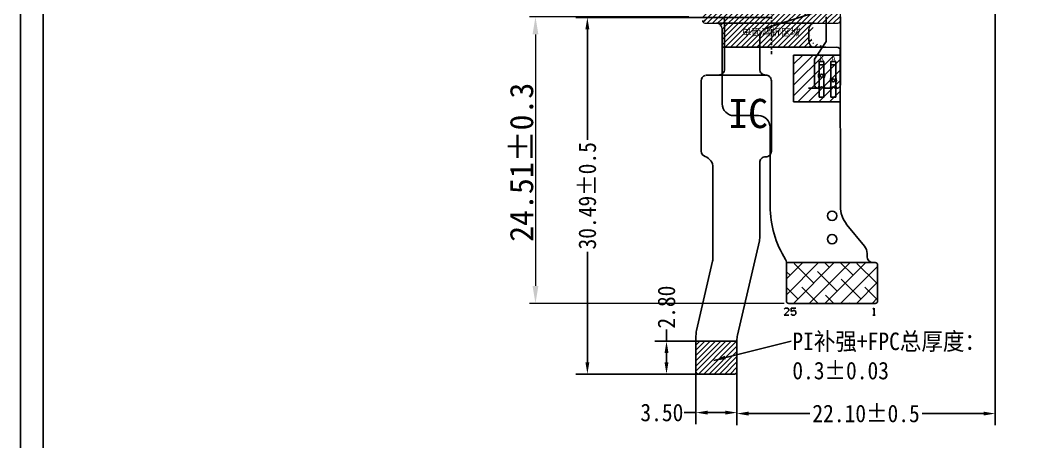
# Model space of a CAD drawing. Header units: millimetres. Extents: x 1040 to 3675, y 249 to 975.
# Drawn here: x 1599.3 to 1686.4, y 315.1 to 351.1 of the extents above; entities that cross this region are included whole.
import ezdxf

# ---------------------------------------------------------------- set-up
doc = ezdxf.new("R2010")
doc.units = ezdxf.units.MM
doc.linetypes.add('DASHED2', pattern=[0.375, 0.25, -0.125])
for name, color, linetype in [('dim', 3, 'Continuous'), ('DWG', 7, 'Continuous'), ('FPC', 33, 'Continuous'), ('FPC-LED', 30, 'Continuous'), ('FPC-O正面白油层', 7, 'Continuous'), ('FRAME', 154, 'Continuous'), ('KeepOutLayer', 6, 'Continuous'), ('TopOverlay', 2, 'Continuous')]:
    doc.layers.add(name, color=color, linetype=linetype)
doc.styles.add('AA', font='', dxfattribs={"width": 0.9, "height": 1.5})
doc.styles.get("Standard").update_dxf_attribs({"font": 'txt', "bigfont": 'gbcbig.shx'})
doc.styles.add('宋体', font='')
doc.styles.add('工程', font='gbenor.shx', dxfattribs={"width": 1.25, "bigfont": 'gbcbig.shx'})
doc.styles.get('AA').set_extended_font_data('SimSun')
doc.styles.get('宋体').set_extended_font_data('SimSun')
doc.dimstyles.new('libo', dxfattribs={"dimtxt": 1.5, "dimasz": 1, "dimexe": 1, "dimexo": 0.1375, "dimgap": 0.09, "dimtad": 0, "dimzin": 0, "dimdsep": 46, "dimtxsty": 'AA', "dimcen": 0.198, "dimclrd": 4, "dimclre": 4, "dimclrt": 4, "dimadec": 0, "dimazin": 0, "dimtfac": 1, "dimtofl": 0, "dimtmove": 0, "dimatfit": 3, "dimfxl": 1, "dimtolj": 1, "dimtzin": 0, "dimarcsym": 0})
doc.dimstyles.new('标准', dxfattribs={"dimtxt": 2, "dimasz": 1.8, "dimexe": 0.5, "dimexo": 0.4, "dimgap": 0.1, "dimtad": 1, "dimzin": 1, "dimdsep": 46, "dimtxsty": '工程', "dimblk": 'CLOSEDBLANK', "dimcen": 0.09, "dimclrd": 3, "dimclre": 3, "dimclrt": 3, "dimadec": 0, "dimazin": 0, "dimtfac": 1, "dimtofl": 0, "dimtmove": 0, "dimatfit": 3, "dimldrblk": 'CLOSEDBLANK', "dimfxl": 1, "dimtolj": 1, "dimlwd": 0, "dimlwe": 0, "dimarcsym": 0})
pattern_1 = [(45, (282.0105, 0.8344), (-0.2245064, 0.2245064), [])]

# ---------------------------------------------------------------- blocks, each defined once
blk = doc.blocks.new('*D312')
at = {"color": 7, "lineweight": 0, "transparency": 16777216}
for p, q in [((1656.474, 351.415), (1642.852, 351.415)), ((1643.352, 349.915), (1643.352, 328.403)), ((1664.623, 326.903), (1642.852, 326.903))]:
    blk.add_line(p, q, dxfattribs=at)
at = {"color": 7, "transparency": 16777216}
for points in [[(1643.102, 349.915), (1643.602, 349.915), (1643.352, 351.415)], [(1643.102, 328.403), (1643.602, 328.403), (1643.352, 326.903)]]:
    blk.add_solid(points, dxfattribs=at)
at = {"layer": 'Defpoints', "color": 0, "transparency": 16777216}
for p in [(1656.874, 351.415), (1643.352, 326.903), (1665.023, 326.903)]:
    blk.add_point(p, dxfattribs=at)
at = {"color": 7, "transparency": 16777216, "insert": (1642.174, 338.979), "char_height": 2, "attachment_point": 5, "rotation": 90, "style": '宋体'}
blk.add_mtext('\\A1;24.51%%P0.3', dxfattribs=at)
blk = doc.blocks.new('_ClosedBlank')
at = {"color": 0, "linetype": 'ByBlock', "lineweight": -2}
for p, q in [((-1, 0.167), (0, 0)), ((-1, 0.167), (-1, -0.167)), ((0, 0), (-1, -0.167))]:
    blk.add_line(p, q, dxfattribs=at)
blk = doc.blocks.new('f')
h = blk.add_hatch()
h.set_pattern_fill('ANSI31', color=2, scale=0.2, style=0)
h.set_pattern_definition([(45, (236.8483, 0), (-0.4490128, 0.4490128), [])])
h.paths.add_polyline_path([(485.947, 191.786), (481.947, 191.786), (481.947, 187.786), (485.947, 187.786)])
at = {"color": 2}
for p, q in [((481.947, 191.786), (485.947, 191.786)), ((481.947, 187.786), (481.947, 191.786)), ((485.947, 191.786), (485.947, 187.786)), ((485.947, 187.786), (481.947, 187.786))]:
    blk.add_line(p, q, dxfattribs=at)
blk = doc.blocks.new('*D342')
at = {"layer": 'Defpoints', "color": 0, "transparency": 16777216}
for p in [(1647.793, 351.355), (1663.532, 351.355), (1658.121, 320.869)]:
    blk.add_point(p, dxfattribs=at)
at = {"layer": 'dim', "color": 7, "lineweight": -2, "transparency": 16777216}
for p, q in [((1663.395, 351.355), (1646.793, 351.355)), ((1647.793, 350.355), (1647.793, 340.912)), ((1647.793, 321.869), (1647.793, 331.313)), ((1657.984, 320.869), (1646.793, 320.869))]:
    blk.add_line(p, q, dxfattribs=at)
at = {"layer": 'dim', "color": 7, "transparency": 16777216}
for points in [[(1647.626, 350.355), (1647.96, 350.355), (1647.793, 351.355)], [(1647.626, 321.869), (1647.96, 321.869), (1647.793, 320.869)]]:
    blk.add_solid(points, dxfattribs=at)
at = {"layer": 'dim', "color": 7, "transparency": 16777216, "insert": (1647.793, 336.112), "char_height": 1.5, "attachment_point": 5, "rotation": 90, "style": 'AA'}
blk.add_mtext('\\A1;30.49%%P0.5', dxfattribs=at)
blk = doc.blocks.new('*D343')
at = {"layer": 'Defpoints', "color": 0, "transparency": 16777216}
for p in [(1682.682, 371.355), (1660.582, 321.684), (1682.682, 317.486)]:
    blk.add_point(p, dxfattribs=at)
at = {"layer": 'dim', "color": 7, "lineweight": -2, "transparency": 16777216}
for p, q in [((1682.682, 371.218), (1682.682, 316.486)), ((1660.582, 321.546), (1660.582, 316.486)), ((1661.582, 317.486), (1666.825, 317.486)), ((1681.682, 317.486), (1676.44, 317.486))]:
    blk.add_line(p, q, dxfattribs=at)
at = {"layer": 'dim', "color": 7, "transparency": 16777216}
for points in [[(1661.582, 317.653), (1661.582, 317.319), (1660.582, 317.486)], [(1681.682, 317.653), (1681.682, 317.319), (1682.682, 317.486)]]:
    blk.add_solid(points, dxfattribs=at)
at = {"layer": 'dim', "color": 7, "transparency": 16777216, "insert": (1671.632, 317.486), "char_height": 1.5, "attachment_point": 5, "style": 'AA'}
blk.add_mtext('\\A1;22.10%%P0.5', dxfattribs=at)
blk = doc.blocks.new('*D344')
at = {"layer": 'Defpoints', "color": 0, "transparency": 16777216}
for p in [(1657.082, 321.234), (1660.582, 321.069), (1657.082, 317.569)]:
    blk.add_point(p, dxfattribs=at)
at = {"layer": 'dim', "color": 7, "lineweight": -2, "transparency": 16777216}
for p, q in [((1657.082, 321.096), (1657.082, 316.569)), ((1660.582, 320.932), (1660.582, 316.569)), ((1657.082, 317.569), (1656.082, 317.569)), ((1659.582, 317.569), (1658.082, 317.569))]:
    blk.add_line(p, q, dxfattribs=at)
at = {"layer": 'dim', "color": 7, "transparency": 16777216}
for points in [[(1658.082, 317.736), (1658.082, 317.403), (1657.082, 317.569)], [(1659.582, 317.736), (1659.582, 317.403), (1660.582, 317.569)]]:
    blk.add_solid(points, dxfattribs=at)
at = {"layer": 'dim', "color": 7, "transparency": 16777216, "insert": (1654.167, 317.569), "char_height": 1.5, "attachment_point": 5, "style": 'AA'}
blk.add_mtext('\\A1;3.50', dxfattribs=at)
blk = doc.blocks.new('*D345')
at = {"layer": 'Defpoints', "color": 0, "transparency": 16777216}
for p in [(1654.563, 323.669), (1657.282, 323.669), (1657.282, 320.869)]:
    blk.add_point(p, dxfattribs=at)
at = {"layer": 'dim', "color": 7, "lineweight": -2, "transparency": 16777216}
for p, q in [((1654.563, 323.669), (1654.563, 324.669)), ((1657.145, 323.669), (1653.563, 323.669)), ((1654.563, 321.869), (1654.563, 322.669)), ((1657.145, 320.869), (1653.563, 320.869))]:
    blk.add_line(p, q, dxfattribs=at)
at = {"layer": 'dim', "color": 7, "transparency": 16777216}
for points in [[(1654.396, 322.669), (1654.73, 322.669), (1654.563, 323.669)], [(1654.396, 321.869), (1654.73, 321.869), (1654.563, 320.869)]]:
    blk.add_solid(points, dxfattribs=at)
at = {"layer": 'dim', "color": 7, "transparency": 16777216, "insert": (1654.563, 326.592), "char_height": 1.5, "attachment_point": 5, "rotation": 90, "style": 'AA'}
blk.add_mtext('\\A1;2.80', dxfattribs=at)

msp = doc.modelspace()

# ---------------------------------------------------------------- hatches: boundary and pattern name
h = msp.add_hatch()
h.set_pattern_fill('ANSI31', color=30, scale=0.1, style=0)
h.set_pattern_definition(pattern_1)
edge = h.paths.add_edge_path()
edge.add_line((1657.6321, 352.1155), (1669.4321, 352.1155))
edge.add_line((1657.6321, 351.1154), (1657.6321, 352.1155))
edge.add_arc((1657.8774, 351.1083), 0.2455, 178.342812, 261.679288)
edge.add_line((1657.8419, 350.8654), (1658.8353, 350.8654))
edge.add_line((1667.2243, 350.8654), (1658.8352, 350.8654))
edge.add_line((1667.2246, 350.8654), (1669.2222, 350.8654))
edge.add_arc((1669.1867, 351.1083), 0.2455, 278.320712, 361.657188)
edge.add_line((1669.4321, 351.1154), (1669.4321, 352.1155))
h = msp.add_hatch()
h.set_pattern_fill('ANSI31', color=256, scale=0.1, style=0)
h.set_pattern_definition(pattern_1)
edge = h.paths.add_edge_path()
edge.add_line((1667.2243, 350.8654), (1658.8352, 350.8654))
edge.add_arc((1658.8353, 350.3654), 0.5, 0, 90)
edge.add_line((1659.3353, 350.3654), (1659.3353, 348.829))
edge.add_line((1659.3353, 348.829), (1668.1846, 348.829))
edge.add_arc((1667.2271, 349.3301), 0.5025, 180.117975, 265.624851)
edge.add_line((1666.7246, 350.3654), (1666.7246, 349.3274))
edge.add_arc((1667.2246, 350.3654), 0.5, 90, 180)
h.paths.add_polyline_path([(1660.8407, 350.5529), (1666.2122, 350.5529), (1666.2122, 349.4618), (1660.8407, 349.4618)], flags=24)
h = msp.add_hatch()
h.set_pattern_fill('ANSI38', scale=0.3, style=0)
h.set_pattern_definition([(45, (1275.8359, 624.3111), (-0.6735192, 0.6735192), []), (135, (1275.8359, 624.3111), (-2.0205576, 0.6735192), [2.38125, -1.42875])])
h.paths.add_polyline_path([(1672.6231, 329.6005, -1), (1672.6231, 329.6055), (1672.6231, 330.203, 0.4142136), (1672.4231, 330.403), (1672.2231, 330.403), (1670.8256, 330.403, -1), (1670.8206, 330.403), (1669.8256, 330.403, -1), (1669.8206, 330.403), (1668.8256, 330.403, -1), (1668.8206, 330.403), (1667.8256, 330.403, -1), (1667.8206, 330.403), (1666.8256, 330.403, -1.0010168), (1666.8206, 330.403), (1665.1231, 330.403), (1665.0231, 330.403, 0.4142136), (1664.8231, 330.203), (1664.8231, 327.103, 0.4142136), (1665.0231, 326.903), (1672.4231, 326.903, 0.4142136), (1672.6231, 327.103)])
h.paths.add_polyline_path([(1666.8206, 330.403, 1), (1666.8256, 330.403, -1)], flags=17)
at = {"layer": 'FPC'}
h = msp.add_hatch(dxfattribs=at)
h.set_pattern_fill('ANSI31', color=30, scale=0.1, style=0)
h.set_pattern_definition([(45, (2343.23046, 406.0214), (-0.2245064, 0.2245064), [])])
h.paths.add_polyline_path([(1657.0821, 323.6695), (1657.0821, 321.0695, 0.4142136), (1657.2821, 320.8695), (1660.3821, 320.8695, 0.4142136), (1660.5821, 321.0695), (1660.5821, 323.6695)])

# ---------------------------------------------------------------- linework, layer by layer
at = {"color": 1, "linetype": 'DASHED2'}
msp.add_line((1663.5321, 392.3631), (1663.5321, 348.1677), dxfattribs=at)
at = {"color": 30, "linetype": 'Continuous'}
for p, q in [((1659.3321, 343.9678), (1659.3353, 348.829)), ((1669.4265, 348.5585), (1669.4321, 335.2233)), ((1660.3321, 342.9678), (1662.4321, 342.9678)), ((1663.4321, 336.4414), (1663.4321, 341.9678)), ((1663.4321, 336.4414), (1663.4321, 335.4675)), ((1663.4321, 335.4675), (1663.4321, 335.2233)), ((1663.4324, 335.1555), (1663.4324, 335.1555)), ((1671.4977, 331.8024), (1669.9956, 333.6421)), ((1671.7231, 330.903), (1671.7231, 331.17)), ((1672.2231, 330.403), (1672.4231, 330.403)), ((1665.0231, 326.903), (1672.4231, 326.903))]:
    msp.add_line(p, q, dxfattribs=at)
for p, q in [((1667.6321, 345.4922), (1667.6321, 345.3035)), ((1669.0321, 345.4922), (1669.0321, 345.3035))]:
    msp.add_line(p, q)
at = {"color": 30}
for p, q in [((1664.8231, 327.103), (1664.8231, 330.4333)), ((1672.2231, 330.403), (1664.8231, 330.403)), ((1672.6231, 327.103), (1672.6231, 330.203))]:
    msp.add_line(p, q, dxfattribs=at)
for centre, radius, start, end in [((1669.128, 348.5289), 0.3, 360, 90), ((1672.4231, 330.203), 0.2, 360, 90), ((1665.0231, 327.103), 0.2, 180, 270), ((1672.4231, 327.1029), 0.2, 270, 360)]:
    msp.add_arc(centre, radius, start, end, dxfattribs=at)
at = {"color": 30, "linetype": 'Continuous'}
for centre, radius, start, end in [((1660.3321, 343.9678), 1, 180, 270), ((1662.4321, 341.9678), 1, 359.999997, 90), ((1671.9321, 335.2233), 8.5, 179.999999, 212.387203), ((1671.9321, 335.2233), 2.5, 179.999999, 219.231474), ((1670.7231, 331.17), 1, 0, 39.231474), ((1664.4361, 330.4495), 0.3873, 357.602615, 34.767085), ((1672.2231, 330.903), 0.5, 180, 270)]:
    msp.add_arc(centre, radius, start, end, dxfattribs=at)
at = {"layer": 'DWG', "color": 30, "lineweight": 0}
for p, q in [((1669.4321, 351.1154), (1669.4321, 352.1155)), ((1657.8419, 350.8654), (1658.8353, 350.8654)), ((1657.8419, 350.8654), (1658.8353, 350.8654)), ((1667.2246, 350.8654), (1669.2222, 350.8654)), ((1667.2246, 350.8654), (1669.2222, 350.8654)), ((1667.1888, 348.829), (1669.128, 348.8289))]:
    msp.add_line(p, q, dxfattribs=at)
at = {"layer": 'DWG', "color": 30}
msp.add_line((1667.2243, 350.8654), (1658.8352, 350.8654), dxfattribs=at)
at = {"layer": 'DWG', "color": 30, "lineweight": 0}
for centre, radius, start, end in [((1657.8774, 351.1083), 0.2455, 178.342812, 261.679288), ((1669.1867, 351.1083), 0.2455, 278.320712, 1.657188), ((1658.8353, 350.3654), 0.5, 0, 90), ((1667.2246, 350.3654), 0.5, 90, 180), ((1667.2246, 350.3654), 0.5, 90, 180), ((1667.2271, 349.3301), 0.5025, 180.117975, 265.624851), ((1667.2271, 349.3301), 0.5025, 180.117975, 265.624851)]:
    msp.add_arc(centre, radius, start, end, dxfattribs=at)
at = {"layer": 'FPC', "color": 2}
for p, q in [((1668.2321, 349.3035), (1668.2321, 351.4155)), ((1668.2321, 349.3135), (1668.2321, 351.0655)), ((1669.4321, 351.4155), (1669.4321, 345.6035)), ((1668.2321, 349.3035), (1667.2321, 347.8035)), ((1667.2321, 347.8035), (1667.2321, 345.6035)), ((1667.7071, 345.3035), (1667.5321, 345.3035)), ((1668.7071, 345.3035), (1667.9571, 345.3035)), ((1669.1321, 345.3035), (1668.9571, 345.3035))]:
    msp.add_line(p, q, dxfattribs=at)
at = {"layer": 'FPC', "color": 30}
for p, q in [((1659.3353, 350.3654), (1659.3353, 348.829)), ((1659.3353, 350.3554), (1659.3353, 349.319)), ((1666.7246, 350.3654), (1666.7246, 349.3274)), ((1666.7246, 350.3654), (1666.7246, 349.3274)), ((1659.3353, 348.829), (1668.1846, 348.829)), ((1657.0821, 323.6695), (1660.5821, 323.6695))]:
    msp.add_line(p, q, dxfattribs=at)
at = {"layer": 'FPC', "color": 1, "flags": 128}
for points in [[(1668.0048, 352.0272), (1663.2259, 350.5155, 0.3257406), (1662.5321, 349.5635), (1662.5321, 346.9421, 0.4142136), (1663.0321, 346.4421)], [(1657.8654, 346.4135, 0.3178372), (1657.5321, 345.9421), (1657.5321, 339.9421, 0.3172687), (1657.8643, 339.4711, -0.3181626), (1658.5321, 338.5279), (1658.5321, 330.7347, -0.0570468), (1658.5062, 330.5087), (1657.1338, 324.5925, 0.0568074), (1657.0821, 324.1405), (1657.0821, 321.0695, 0.4142136), (1657.2821, 320.8695), (1660.3821, 320.8695, 0.4142136), (1660.5821, 321.0695), (1660.5821, 323.7399, -0.0568074), (1660.6338, 324.1918), (1662.5062, 332.2635, 0.0570468), (1662.5321, 332.4895), (1662.5321, 338.9421, -0.4142136), (1663.0321, 339.4421), (1663.0321, 339.4421, 0.4142136), (1663.5321, 339.9421), (1663.5321, 345.9421, 0.4142136), (1663.0321, 346.4421), (1663.0321, 346.4421), (1657.9374, 346.4421), (1659.0321, 346.4421, 0.4142136), (1659.5321, 346.9421), (1659.5321, 351.0224, 0.1387948), (1659.4579, 351.2845)]]:
    msp.add_lwpolyline(points, format="xyb", dxfattribs=at)
at = {"layer": 'FPC', "color": 7}
for points in [[(1668.0321, 347.6034), (1667.6321, 347.6034), (1667.6321, 344.5535), (1668.0321, 344.5535)], [(1669.0321, 347.6034), (1668.6321, 347.6034), (1668.6321, 344.5535), (1669.0321, 344.5535)]]:
    msp.add_lwpolyline(points, close=True, dxfattribs=at)
at = {"layer": 'FPC', "color": 2}
for points in [[(1667.6321, 346.5758), (1667.6321, 347.3035), (1668.0321, 347.3035), (1668.0321, 346.5758)], [(1668.6321, 346.1704), (1668.6321, 347.3035), (1669.0321, 347.3035), (1669.0321, 346.1704)], [(1667.6321, 345.4922), (1667.6321, 346.1983)], [(1668.0321, 346.1983), (1668.0321, 345.4922)], [(1668.6321, 345.4922), (1668.6321, 345.7929)], [(1669.0321, 345.7929), (1669.0321, 345.4922)]]:
    msp.add_lwpolyline(points, dxfattribs=at)
for centre in [(1667.8321, 346.3871), (1668.8321, 345.9816)]:
    msp.add_circle(centre, 0.125, dxfattribs=at)
at = {"layer": 'FPC', "color": 30}
for centre in [(1668.726, 334.4029), (1668.726, 332.4029)]:
    msp.add_circle(centre, 0.4, dxfattribs=at)
at = {"layer": 'FPC', "color": 2}
for centre, radius, start, end in [((1667.8321, 346.3871), 0.275, 136.658242, 223.341758), ((1667.8321, 346.3871), 0.275, 316.658242, 43.341758), ((1668.8321, 345.9816), 0.275, 136.658242, 223.341758), ((1668.8321, 345.9816), 0.275, 316.658242, 43.341758), ((1667.5321, 345.6035), 0.3, 180, 270), ((1667.8321, 345.3035), 0.275, 136.658242, 180), ((1667.8321, 345.3035), 0.125, 360, 180), ((1667.8321, 345.3035), 0.275, 360, 43.341758), ((1668.8321, 345.3035), 0.275, 136.658242, 180), ((1668.8321, 345.3035), 0.125, 360, 180), ((1668.8321, 345.3035), 0.275, 360, 43.341758), ((1669.1321, 345.6035), 0.3, 270, 360)]:
    msp.add_arc(centre, radius, start, end, dxfattribs=at)
at = {"layer": 'FPC-LED', "color": 7}
msp.add_line((1666.7159, 345.3035), (1667.6321, 345.3035), dxfattribs=at)
at = {"layer": 'FRAME', "color": 7}
for points in [[(1832.9585, 417.5414), (1599.2909, 417.5414), (1599.2909, 261.763), (1832.9585, 261.763)], [(1831.0113, 263.7102), (1601.2382, 263.7102), (1601.2382, 415.5942), (1831.0113, 415.5942)]]:
    msp.add_lwpolyline(points, close=True, dxfattribs=at)
at = {"layer": 'KeepOutLayer', "color": 7}
for p, q in [((1664.7231, 326.5028), (1664.6231, 326.4029)), ((1664.6231, 325.903), (1665.023, 326.3029)), ((1665.023, 325.903), (1664.6231, 325.903)), ((1664.923, 326.5028), (1664.7231, 326.5028)), ((1665.023, 326.4029), (1664.923, 326.5028)), ((1665.023, 326.3029), (1665.023, 326.4029)), ((1665.6228, 326.5028), (1665.2229, 326.5028)), ((1665.2229, 326.5028), (1665.2229, 326.2029)), ((1665.2229, 326.2029), (1665.4228, 326.3029)), ((1665.3229, 325.903), (1665.2229, 326.003)), ((1665.5228, 325.903), (1665.3229, 325.903)), ((1665.4228, 326.3029), (1665.5228, 326.3029)), ((1665.5228, 326.3029), (1665.6228, 326.2029)), ((1665.6228, 326.003), (1665.5228, 325.903)), ((1665.6228, 326.2029), (1665.6228, 326.003)), ((1672.3231, 326.5028), (1672.2231, 326.4029)), ((1672.2231, 325.903), (1672.423, 325.903)), ((1672.3231, 325.903), (1672.3231, 326.5028)), ((1672.423, 325.903), (1672.3231, 325.903))]:
    msp.add_line(p, q, dxfattribs=at)
at = {"layer": 'TopOverlay', "color": 7}
for centre, start, end in [((1666.8231, 330.403), 360, 180), ((1666.8231, 330.403), 180, 360), ((1667.8231, 330.403), 360, 180), ((1667.8231, 330.403), 180, 360), ((1668.8231, 330.403), 360, 180), ((1668.8231, 330.403), 180, 360), ((1669.8231, 330.403), 360, 180), ((1669.8231, 330.403), 180, 360), ((1670.8231, 330.403), 360, 180), ((1670.8231, 330.403), 180, 360)]:
    msp.add_arc(centre, 0.0025, start, end, dxfattribs=at)

# ---------------------------------------------------------------- block references
at = {"rotation": 359.9999999999349}
msp.add_blockref('f', (1183.48, 156.3566), dxfattribs=at)

# ---------------------------------------------------------------- texts
at = {"color": 6, "insert": (1660.9907, 350.4029), "char_height": 0.6, "width": 5.11681, "attachment_point": 1, "style": '宋体'}
msp.add_mtext('{\\fSimSun|b0|i0|c134|p54;单面弯折区域}', dxfattribs=at)
at = {"insert": (1659.842, 344.4024), "char_height": 2.5, "width": 3.325508, "attachment_point": 1}
msp.add_mtext('{\\fSimSun|b0|i0|c134|p2;IC}', dxfattribs=at)
at = {"layer": 'dim', "color": 7, "insert": (1665.3258, 324.4159), "char_height": 1.5, "attachment_point": 1, "style": 'AA'}
msp.add_mtext('\\A1;PI补强+FPC总厚度：\\P0.3%%P0.03', dxfattribs=at)
at = {"layer": 'FPC-O正面白油层', "color": 2, "style": '宋体'}
for s, p in [('K', (1667.6708, 347.6431)), ('A', (1668.6722, 347.6431))]:
    msp.add_text(s, height=0.45, rotation=360, dxfattribs=at).set_placement(p)

# ---------------------------------------------------------------- dimensions: what is measured, and where the dimension line sits
dim = msp.add_linear_dim(base=(1643.3518, 326.903), p1=(1656.8739, 351.4155), p2=(1665.0229, 326.903), angle=90, text='<>%%P0.3', dimstyle='标准', override={"dimasz": 1.5, "dimtxsty": '宋体', "dimsah": 1, "dimclrd": 7, "dimclre": 7, "dimclrt": 7})
dim.commit()
dim.dimension.update_dxf_attribs({"geometry": '*D312', "text_midpoint": (1643.3518, 338.9792), "dimtype": 160})
at = {"layer": 'dim', "color": 7}
dim = msp.add_linear_dim(base=(1682.6821, 317.4859), p1=(1660.5821, 321.6838), p2=(1682.6821, 371.3555), text='<>%%P0.5', dimstyle='libo', override={"dimclrd": 7, "dimclre": 7, "dimclrt": 7}, dxfattribs=at)
dim.commit()
dim.dimension.update_dxf_attribs({"geometry": '*D343', "text_midpoint": (1671.6321, 317.4859)})
dim = msp.add_linear_dim(base=(1647.793, 351.3555), p1=(1658.1214, 320.8695), p2=(1663.5321, 351.3555), angle=90, text='<>%%P0.5', dimstyle='libo', override={"dimclrd": 7, "dimclre": 7, "dimclrt": 7}, dxfattribs=at)
dim.commit()
dim.dimension.update_dxf_attribs({"geometry": '*D342', "text_midpoint": (1647.793, 336.1125)})
dim = msp.add_linear_dim(base=(1654.5629, 323.6695), p1=(1657.2821, 320.8695), p2=(1657.2821, 323.6695), angle=90, dimstyle='libo', override={"dimclrd": 7, "dimclre": 7, "dimclrt": 7}, dxfattribs=at)
dim.commit()
dim.dimension.update_dxf_attribs({"geometry": '*D345', "text_midpoint": (1654.5629, 326.5921)})
dim = msp.add_linear_dim(base=(1657.0821, 317.5692), p1=(1660.5821, 321.0695), p2=(1657.0821, 321.2336), dimstyle='libo', override={"dimclrd": 7, "dimclre": 7, "dimclrt": 7}, dxfattribs=at)
dim.commit()
dim.dimension.update_dxf_attribs({"geometry": '*D344', "text_midpoint": (1654.167, 317.5692)})

# ---------------------------------------------------------------- leaders
at = {"layer": 'dim', "color": 7, "annotation_type": 0, "has_hookline": 1, "hookline_direction": 0, "text_width": 15.9209}
msp.add_leader([(1658.6237, 322.039), (1665.2358, 323.6659)], dimstyle='libo', override={"dimgap": 0.09, "dimtad": 0, "dimclrd": 7}, dxfattribs=at)

doc.saveas('drawing.dxf')
